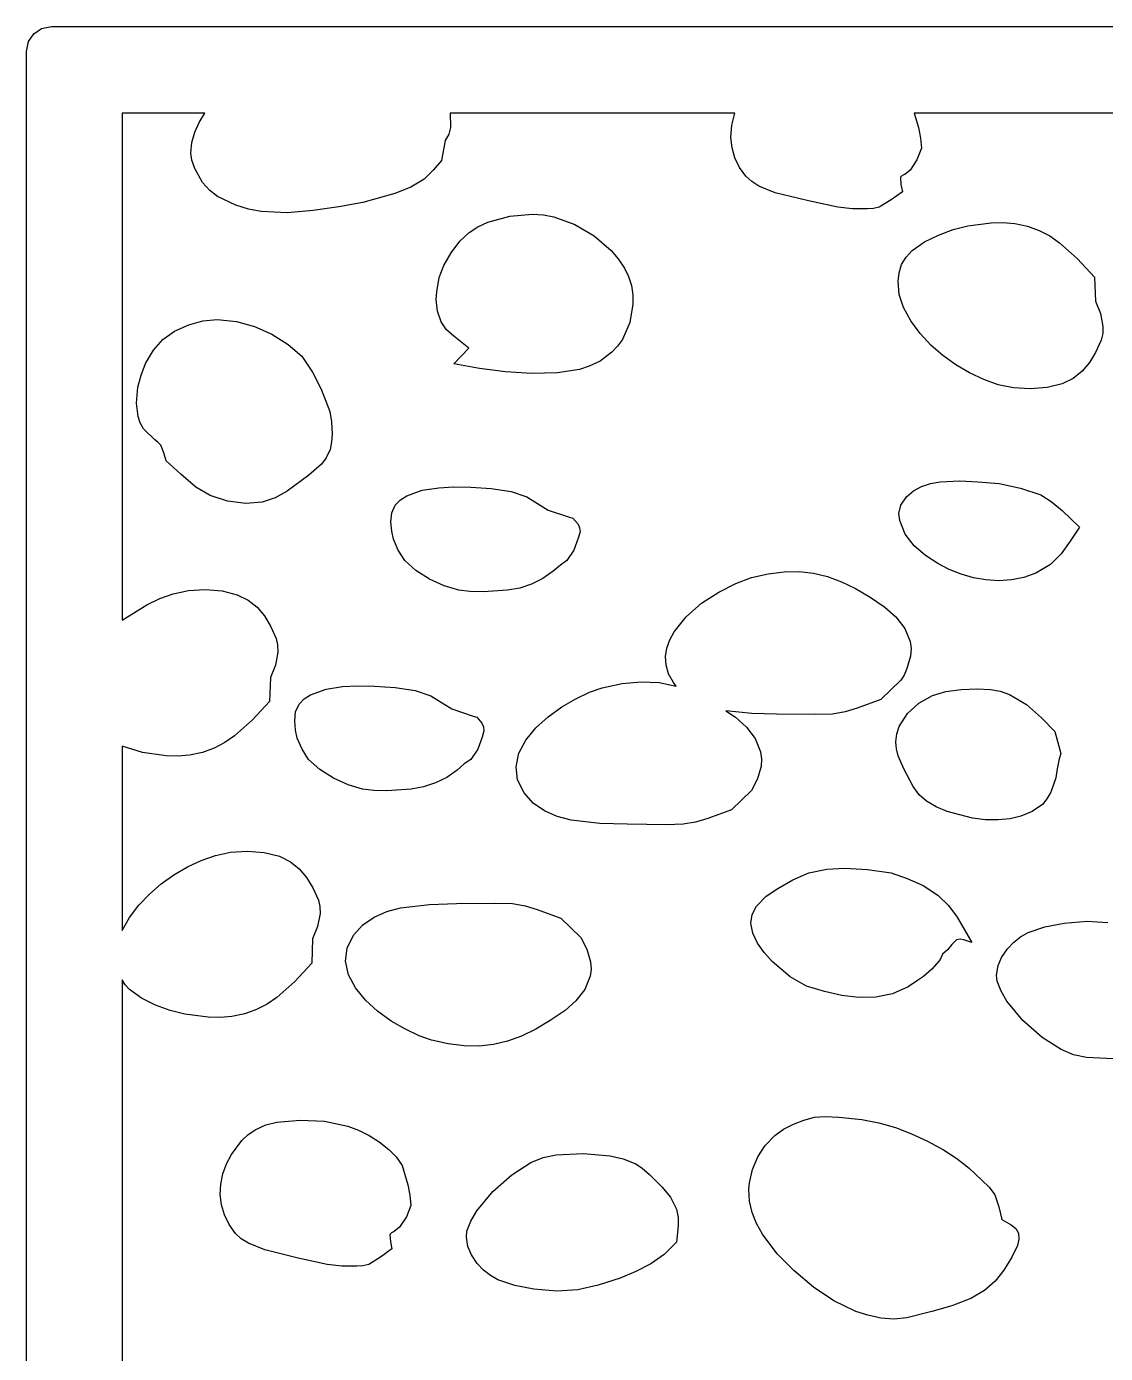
# Model space of a CAD drawing. Extents: x -1 to 541, y -138 to 3207.
# Drawn here: x 80.9 to 211.3, y 2119.5 to 2279.9 of the extents above; entities that cross this region are included whole.
import ezdxf

# ---------------------------------------------------------------- set-up
doc = ezdxf.new("R2010")
doc.units = 0

msp = doc.modelspace()

# ---------------------------------------------------------------- linework, layer by layer
at = {"layer": 'Calque_1'}
for p, q in [((81.136313, 2278.135938), (81.770025, 2279.0875)), ((81.770025, 2279.0875), (82.72185, 2279.720312)), ((82.72185, 2279.720312), (83.9064, 2279.95)), ((83.9064, 2279.95), (524.124, 2279.95)), ((80.9061, 2276.95), (81.136313, 2278.135938)), ((80.9061, 1472.58), (80.9061, 2276.95)), ((102.45, 2269.49), (92.4619, 2269.49)), ((92.4619, 2269.49), (92.4619, 2208.15)), ((101.788313, 2268.354063), (102.45, 2269.49)), ((132.139, 2269.49), (132.156625, 2267.7575)), ((166.542, 2269.49), (132.139, 2269.49)), ((166.1605, 2268.03125), (166.542, 2269.49)), ((188.197, 2269.49), (188.723, 2267.73)), ((331.699, 2269.49), (188.197, 2269.49)), ((101.253, 2267.1675), (101.788313, 2268.354063)), ((132.156625, 2267.7575), (131.950141, 2266.922188)), ((166.049, 2266.55), (166.1605, 2268.03125)), ((188.723, 2267.73), (188.96975, 2266.47)), ((100.764, 2264.65), (100.894688, 2265.932187)), ((100.894688, 2265.932187), (101.253, 2267.1675)), ((131.524, 2266.16), (131.088, 2263.76)), ((131.950141, 2266.922188), (131.524, 2266.16)), ((166.194453, 2265.293906), (166.049, 2266.55)), ((188.96975, 2266.47), (189.098, 2265.24)), ((100.904781, 2263.802656), (100.764, 2264.65)), ((166.544375, 2264.07625), (166.194453, 2265.293906)), ((189.098, 2265.24), (188.546125, 2263.8475)), ((101.2565, 2262.78375), (100.904781, 2263.802656)), ((102.169, 2261.09), (101.2565, 2262.78375)), ((131.088, 2263.76), (130.07175, 2262.575)), ((167.104109, 2262.920469), (166.544375, 2264.07625)), ((167.879, 2261.85), (167.104109, 2262.920469)), ((188.546125, 2263.8475), (187.713, 2262.59)), ((103.073906, 2260.120313), (102.169, 2261.09)), ((128.97, 2261.48), (127.383953, 2260.543281)), ((130.07175, 2262.575), (128.97, 2261.48)), ((168.58775, 2261.196113), (167.879, 2261.85)), ((169.439, 2260.655781), (168.58775, 2261.196113)), ((186.758375, 2261.92875), (186.545, 2261.72)), ((186.545, 2261.72), (186.61275, 2260.845)), ((187.079, 2262.07), (186.758375, 2261.92875)), ((187.713, 2262.59), (187.079, 2262.07)), ((103.99325, 2259.4075), (103.073906, 2260.120313)), ((125.417375, 2259.75375), (121.567, 2258.68)), ((127.383953, 2260.543281), (125.417375, 2259.75375)), ((171.4205, 2259.84875), (169.439, 2260.655781)), ((175.46, 2258.86), (171.4205, 2259.84875)), ((186.802, 2259.97), (185.42475, 2258.99)), ((186.61275, 2260.845), (186.802, 2259.97)), ((106.227, 2258.34), (103.99325, 2259.4075)), ((107.729275, 2257.866738), (106.227, 2258.34)), ((109.266766, 2257.576406), (107.729275, 2257.866738)), ((118.657, 2258.16), (115.563797, 2257.702969)), ((121.567, 2258.68), (118.657, 2258.16)), ((178.968625, 2258.105), (175.46, 2258.86)), ((180.742859, 2257.895313), (178.968625, 2258.105)), ((182.547, 2257.89), (180.742859, 2257.895313)), ((183.287875, 2257.9275), (182.547, 2257.89)), ((183.992, 2258.1), (183.287875, 2257.9275)), ((185.42475, 2258.99), (183.992, 2258.1)), ((112.406375, 2257.43625), (109.266766, 2257.576406)), ((115.563797, 2257.702969), (112.406375, 2257.43625)), ((135.463389, 2255.726465), (136.663547, 2256.281719)), ((136.663547, 2256.281719), (139.328625, 2257.03375)), ((139.328625, 2257.03375), (142.089141, 2257.266406)), ((142.089141, 2257.266406), (143.408596, 2257.172441)), ((143.408596, 2257.172441), (144.636, 2256.93)), ((144.636, 2256.93), (147.193891, 2255.990469)), ((194.689, 2255.83), (197.515125, 2256.21625)), ((197.515125, 2256.21625), (198.947266, 2256.247656)), ((198.947266, 2256.247656), (200.369, 2256.13)), ((133.280641, 2254.000156), (134.403, 2255.06)), ((134.403, 2255.06), (135.463389, 2255.726465)), ((147.193891, 2255.990469), (149.536625, 2254.63375)), ((149.536625, 2254.63375), (151.572047, 2252.870156)), ((189.460562, 2253.893594), (191.14725, 2254.73875)), ((191.14725, 2254.73875), (192.927312, 2255.387031)), ((192.927312, 2255.387031), (194.689, 2255.83)), ((200.369, 2256.13), (201.926527, 2255.802344)), ((201.926527, 2255.802344), (203.333281, 2255.291875)), ((203.333281, 2255.291875), (204.614645, 2254.621094)), ((204.614645, 2254.621094), (205.796, 2253.8125)), ((132.225875, 2252.59625), (133.280641, 2254.000156)), ((187.979, 2252.86), (189.460562, 2253.893594)), ((205.796, 2253.8125), (207.960219, 2251.871875)), ((131.359172, 2251.059219), (132.225875, 2252.59625)), ((151.572047, 2252.870156), (152.445717, 2251.839004)), ((152.445717, 2251.839004), (153.208, 2250.71)), ((186.701, 2251.16625), (187.227219, 2252.067969)), ((187.227219, 2252.067969), (187.979, 2252.86)), ((207.960219, 2251.871875), (210.029, 2249.65)), ((130.801, 2249.6), (131.359172, 2251.059219)), ((153.208, 2250.71), (153.697918, 2249.703516)), ((186.26, 2249.15), (186.384031, 2250.183906)), ((186.384031, 2250.183906), (186.701, 2251.16625)), ((130.503, 2247.87), (130.801, 2249.6)), ((153.697918, 2249.703516), (154.022719, 2248.63375)), ((154.022719, 2248.63375), (154.190723, 2247.522734)), ((186.261, 2249.15), (186.26, 2249.15)), ((186.4125, 2247.525), (186.261, 2249.15)), ((210.029, 2249.65), (210.128, 2246.75)), ((130.446, 2246.94), (130.503, 2247.87)), ((130.447, 2246.94), (130.446, 2246.94)), ((130.56975, 2245.5425), (130.447, 2246.94)), ((154.190723, 2247.522734), (154.21025, 2246.3925)), ((186.93, 2245.96), (186.4125, 2247.525)), ((210.128, 2246.75), (210.7305, 2245.25125)), ((131.018, 2244.22), (130.56975, 2245.5425)), ((154.21025, 2246.3925), (153.837156, 2244.1625)), ((187.814371, 2244.343418), (186.93, 2245.96)), ((210.7305, 2245.25125), (211.039, 2243.67)), ((98.77828, 2243.0925), (100.516, 2243.89)), ((100.516, 2243.89), (102.201375, 2244.34375)), ((102.201375, 2244.34375), (103.94, 2244.52)), ((103.94, 2244.52), (106.2705, 2244.292812)), ((106.2705, 2244.292812), (108.47575, 2243.6925)), ((108.47575, 2243.6925), (110.560625, 2242.750937)), ((131.686937, 2243.283281), (131.018, 2244.22)), ((153.837156, 2244.1625), (152.97, 2242.12)), ((188.922406, 2242.831719), (187.814371, 2244.343418)), ((211.039, 2243.67), (211.004125, 2242.808281)), ((96.254064, 2240.83), (97.387313, 2242.1)), ((97.387313, 2242.1), (98.77828, 2243.0925)), ((110.560625, 2242.750937), (112.53, 2241.5)), ((132.5445, 2242.49375), (131.686937, 2243.283281)), ((134.383, 2241.06), (132.5445, 2242.49375)), ((152.97, 2242.12), (152.363625, 2241.30875)), ((190.220238, 2241.436973), (188.922406, 2242.831719)), ((210.8245, 2242.04125), (210.148, 2240.54)), ((211.004125, 2242.808281), (210.8245, 2242.04125)), ((95.2895, 2239.2), (96.254064, 2240.83)), ((112.53, 2241.5), (114.173, 2240.07)), ((132.582, 2239.17), (134.383, 2241.06)), ((151.644, 2240.58), (150.238, 2239.5)), ((152.363625, 2241.30875), (151.644, 2240.58)), ((191.674, 2240.17125), (190.220238, 2241.436973)), ((193.249824, 2239.046621), (191.674, 2240.17125)), ((210.148, 2240.54), (209.405828, 2239.305156)), ((94.7449, 2237.80375), (95.2895, 2239.2)), ((114.173, 2240.07), (115.484375, 2238.135)), ((135.682797, 2238.597656), (132.582, 2239.17)), ((138.809375, 2238.18375), (135.682797, 2238.597656)), ((148.938953, 2238.881719), (147.750625, 2238.48375)), ((150.238, 2239.5), (148.938953, 2238.881719)), ((194.913844, 2238.075156), (193.249824, 2239.046621)), ((209.405828, 2239.305156), (208.520875, 2238.25875)), ((94.3593, 2236.34), (94.7449, 2237.80375)), ((115.484375, 2238.135), (116.528, 2236.08)), ((141.954516, 2237.992969), (138.809375, 2238.18375)), ((145.111, 2238.09), (141.954516, 2237.992969)), ((147.750625, 2238.48375), (145.111, 2238.09)), ((196.632191, 2237.268926), (194.913844, 2238.075156)), ((198.371, 2236.64), (196.632191, 2237.268926)), ((207.439984, 2237.405469), (206.11, 2236.75)), ((208.520875, 2238.25875), (207.439984, 2237.405469)), ((94.211, 2234.41), (94.3593, 2236.34)), ((116.528, 2236.08), (117.555375, 2233.38125)), ((200.214156, 2236.250781), (198.371, 2236.64)), ((202.254, 2236.12875), (200.214156, 2236.250781)), ((204.287094, 2236.289844), (202.254, 2236.12875)), ((206.11, 2236.75), (204.287094, 2236.289844)), ((94.397337, 2232.785), (94.211, 2234.41)), ((94.648892, 2232.019375), (94.397337, 2232.785)), ((117.555375, 2233.38125), (117.780266, 2232.160781)), ((117.780266, 2232.160781), (117.835, 2230.66)), ((95.0321, 2231.31), (94.648892, 2232.019375)), ((96.3979, 2229.97), (95.0321, 2231.31)), ((117.835, 2230.66), (117.791875, 2229.71875)), ((96.795875, 2229.6775), (96.3979, 2229.97)), ((97.1307, 2229.34), (96.795875, 2229.6775)), ((97.505763, 2228.40375), (97.1307, 2229.34)), ((117.791875, 2229.71875), (117.598, 2228.8)), ((97.8035, 2227.43), (97.505763, 2228.40375)), ((99.558513, 2225.805), (97.8035, 2227.43)), ((117.137625, 2227.809063), (116.564, 2227.0375)), ((117.598, 2228.8), (117.137625, 2227.809063)), ((101.367, 2224.24), (99.558513, 2225.805)), ((116.564, 2227.0375), (115.044, 2225.68)), ((103.105812, 2223.242969), (101.367, 2224.24)), ((115.044, 2225.68), (112.405375, 2223.74125)), ((128.7405, 2223.86875), (130.73575, 2224.180781)), ((130.73575, 2224.180781), (132.539, 2224.28)), ((132.539, 2224.28), (134.602438, 2224.258125)), ((134.602438, 2224.258125), (137.0825, 2224.0825)), ((188.117625, 2223.813633), (189.103375, 2224.340312)), ((189.103375, 2224.340312), (190.199563, 2224.691211)), ((190.199563, 2224.691211), (191.3655, 2224.8975)), ((191.3655, 2224.8975), (193.743875, 2225.000937)), ((193.743875, 2225.000937), (195.913, 2224.9)), ((195.913, 2224.9), (198.506, 2224.67)), ((198.506, 2224.67), (201.06625, 2224.135)), ((201.06625, 2224.135), (203.514, 2223.3)), ((105.217, 2222.56375), (103.105812, 2223.242969)), ((107.412187, 2222.272656), (105.217, 2222.56375)), ((110.945766, 2222.967344), (109.403, 2222.44)), ((112.405375, 2223.74125), (110.945766, 2222.967344)), ((125.473, 2222.07), (126.098016, 2222.708418)), ((126.098016, 2222.708418), (126.878, 2223.209844)), ((126.878, 2223.209844), (128.7405, 2223.86875)), ((137.0825, 2224.0825), (139.507812, 2223.700625)), ((139.507812, 2223.700625), (141.407, 2223.06)), ((141.407, 2223.06), (143.96, 2221.48)), ((186.582625, 2222.08), (187.283, 2223.08)), ((187.283, 2223.08), (188.117625, 2223.813633)), ((203.514, 2223.3), (204.770234, 2222.510938)), ((204.770234, 2222.510938), (206.090875, 2221.4125)), ((109.403, 2222.44), (107.412187, 2222.272656)), ((124.951, 2220.04), (125.059, 2221.1375)), ((125.059, 2221.1375), (125.473, 2222.07)), ((143.96, 2221.48), (146.533, 2220.61)), ((186.363, 2221.05), (186.582625, 2222.08)), ((186.471, 2220.22), (186.363, 2221.05)), ((206.090875, 2221.4125), (208.205, 2219.42)), ((125.047875, 2218.93375), (124.951, 2220.04)), ((124.951, 2220.04), (124.951, 2220.04)), ((146.533, 2220.61), (146.949, 2220.48)), ((146.949, 2220.48), (147.584, 2219.765)), ((147.584, 2219.765), (147.774187, 2219.307188)), ((147.774187, 2219.307188), (147.82, 2218.84)), ((187.132563, 2218.560625), (186.471, 2220.22)), ((208.205, 2219.42), (207.090969, 2217.710156)), ((125.255, 2217.97), (125.047875, 2218.93375)), ((125.834875, 2216.61375), (125.255, 2217.97)), ((147.603, 2218.06), (147.067375, 2216.63625)), ((147.82, 2218.84), (147.603, 2218.06)), ((188.216, 2217.1525), (187.132563, 2218.560625)), ((207.090969, 2217.710156), (205.99325, 2216.18875)), ((126.621, 2215.37), (125.834875, 2216.61375)), ((147.067375, 2216.63625), (146.237, 2215.37)), ((189.579938, 2215.973125), (188.216, 2217.1525)), ((205.99325, 2216.18875), (204.685156, 2214.890469)), ((127.974344, 2214.170781), (126.621, 2215.37)), ((145.445, 2214.83), (144.574, 2214.07)), ((146.237, 2215.37), (145.445, 2214.83)), ((191.083, 2215), (189.579938, 2215.973125)), ((192.445852, 2214.295566), (191.083, 2215)), ((204.685156, 2214.890469), (202.94, 2213.85)), ((129.62975, 2213.12625), (127.974344, 2214.170781)), ((131.413781, 2212.308594), (129.62975, 2213.12625)), ((143.320766, 2213.21), (141.965625, 2212.53)), ((144.574, 2214.07), (143.320766, 2213.21)), ((166.668994, 2212.614453), (168.555, 2213.3)), ((168.555, 2213.3), (170.578113, 2213.769102)), ((170.578113, 2213.769102), (172.482281, 2214.015313)), ((172.482281, 2214.015313), (174.293871, 2214.040742)), ((174.293871, 2214.040742), (176.03925, 2213.8475)), ((176.03925, 2213.8475), (177.744785, 2213.437695)), ((177.744785, 2213.437695), (179.436844, 2212.813437)), ((193.882625, 2213.722031), (192.445852, 2214.295566)), ((195.373398, 2213.294043), (193.882625, 2213.722031)), ((196.89825, 2213.02625), (195.373398, 2213.294043)), ((198.437258, 2212.933301), (196.89825, 2213.02625)), ((199.9705, 2213.029844), (198.437258, 2212.933301)), ((201.478055, 2213.330527), (199.9705, 2213.029844)), ((202.94, 2213.85), (201.478055, 2213.330527)), ((97.033478, 2210.761406), (98.6254, 2211.34)), ((98.6254, 2211.34), (100.468481, 2211.729219)), ((100.468481, 2211.729219), (102.50855, 2211.85125)), ((102.50855, 2211.85125), (104.541944, 2211.690156)), ((104.541944, 2211.690156), (106.365, 2211.23)), ((133.153, 2211.79), (131.413781, 2212.308594)), ((134.506109, 2211.627969), (133.153, 2211.79)), ((136.099875, 2211.59625), (134.506109, 2211.627969)), ((139.031, 2211.77), (136.099875, 2211.59625)), ((140.528922, 2212.045), (139.031, 2211.77)), ((141.965625, 2212.53), (140.528922, 2212.045)), ((162.524279, 2210.197109), (164.593578, 2211.561875)), ((164.593578, 2211.561875), (166.668994, 2212.614453)), ((179.436844, 2212.813437), (181.141793, 2211.976836)), ((181.141793, 2211.976836), (182.886, 2210.93)), ((92.4619, 2208.15), (95.46145, 2210.02625)), ((95.46145, 2210.02625), (97.033478, 2210.761406)), ((106.365, 2211.23), (107.694984, 2210.574375)), ((107.694984, 2210.574375), (108.775875, 2209.72)), ((108.775875, 2209.72), (109.660828, 2208.670625)), ((160.656625, 2208.575), (162.524279, 2210.197109)), ((182.886, 2210.93), (184.687, 2209.74)), ((184.687, 2209.74), (186.007063, 2208.570312)), ((109.660828, 2208.670625), (110.403, 2207.43)), ((159.186143, 2206.750391), (160.656625, 2208.575)), ((186.007063, 2208.570312), (187.077, 2207.17)), ((110.403, 2207.43), (111.079125, 2205.93)), ((158.660943, 2205.779287), (159.186143, 2206.750391)), ((187.077, 2207.17), (187.723938, 2205.574687)), ((111.079125, 2205.93), (111.258703, 2205.165937)), ((111.258703, 2205.165937), (111.294, 2204.31)), ((158.308359, 2204.778125), (158.660943, 2205.779287)), ((187.723938, 2205.574687), (187.834758, 2204.715039)), ((111.294, 2204.31), (110.9855, 2202.725)), ((158.152832, 2203.75376), (158.308359, 2204.778125)), ((158.218803, 2202.713047), (158.152832, 2203.75376)), ((187.775, 2203.82), (187.344, 2202.31125)), ((187.834758, 2204.715039), (187.775, 2203.82)), ((110.9855, 2202.725), (110.383, 2201.23)), ((158.530712, 2201.662842), (158.218803, 2202.713047)), ((159.113, 2200.61), (158.530712, 2201.662842)), ((187.344, 2202.31125), (186.994531, 2201.498281)), ((110.383, 2201.23), (110.284, 2198.33)), ((117.117, 2199.80875), (119.112594, 2200.120781)), ((119.112594, 2200.120781), (120.916, 2200.22)), ((120.916, 2200.22), (122.978859, 2200.198125)), ((122.978859, 2200.198125), (125.458625, 2200.0225)), ((150.487, 2199.96), (152.932641, 2200.504687)), ((152.932641, 2200.504687), (155.210375, 2200.7175)), ((155.210375, 2200.7175), (157.367922, 2200.604063)), ((157.367922, 2200.604063), (159.453, 2200.17)), ((159.453, 2200.17), (159.113, 2200.61)), ((186.607, 2200.9), (184.192, 2198.55)), ((186.994531, 2201.498281), (186.607, 2200.9)), ((113.849, 2198.01), (114.474059, 2198.648418)), ((114.474059, 2198.648418), (115.254156, 2199.149844)), ((115.254156, 2199.149844), (117.117, 2199.80875)), ((125.458625, 2200.0225), (127.883828, 2199.640625)), ((127.883828, 2199.640625), (129.783, 2199)), ((129.783, 2199), (132.337, 2197.42)), ((145.608525, 2197.665703), (147.314109, 2198.660625)), ((147.314109, 2198.660625), (148.975232, 2199.435234)), ((148.975232, 2199.435234), (150.487, 2199.96)), ((184.192, 2198.55), (181.329125, 2197.5175)), ((188.795406, 2198.124531), (190.449, 2199.05)), ((190.449, 2199.05), (192.051469, 2199.53125)), ((192.051469, 2199.53125), (193.90725, 2199.7875)), ((193.90725, 2199.7875), (195.780656, 2199.86)), ((195.780656, 2199.86), (197.436, 2199.79)), ((197.436, 2199.79), (198.63117, 2199.579453)), ((198.63117, 2199.579453), (199.748797, 2199.18)), ((199.748797, 2199.18), (201.780625, 2197.9475)), ((110.284, 2198.33), (108.215375, 2196.107969)), ((113.327, 2195.98), (113.435, 2197.0775)), ((113.435, 2197.0775), (113.849, 2198.01)), ((132.337, 2197.42), (134.91, 2196.55)), ((143.963375, 2196.48), (145.608525, 2197.665703)), ((168.599875, 2196.8925), (165.432, 2197.21)), ((165.432, 2197.21), (166.62, 2196.41)), ((171.584, 2196.8), (168.599875, 2196.8925)), ((179.852734, 2197.079062), (178.353, 2196.8)), ((181.329125, 2197.5175), (179.852734, 2197.079062)), ((186.412219, 2195.302344), (187.39775, 2196.86625)), ((187.39775, 2196.86625), (188.795406, 2198.124531)), ((201.780625, 2197.9475), (203.589891, 2196.35875)), ((108.215375, 2196.107969), (106.0515, 2194.16625)), ((113.42425, 2194.87375), (113.327, 2195.98)), ((113.327, 2195.98), (113.327, 2195.98)), ((134.91, 2196.55), (135.326, 2196.42)), ((135.326, 2196.42), (135.960125, 2195.705)), ((135.960125, 2195.705), (136.150203, 2195.247188)), ((136.150203, 2195.247188), (136.196, 2194.78)), ((142.483553, 2195.133047), (143.963375, 2196.48)), ((166.62, 2196.41), (167.939906, 2195.240313)), ((167.939906, 2195.240313), (169.0095, 2193.84)), ((176.334, 2196.76), (171.584, 2196.8)), ((178.353, 2196.8), (176.334, 2196.76)), ((186.122809, 2194.414277), (186.412219, 2195.302344)), ((203.589891, 2196.35875), (205.235, 2194.68)), ((106.0515, 2194.16625), (104.870328, 2193.356465)), ((113.631, 2193.91), (113.42425, 2194.87375)), ((114.21125, 2192.55375), (113.631, 2193.91)), ((135.979, 2194), (135.444125, 2192.57625)), ((136.196, 2194.78), (135.979, 2194)), ((140.439471, 2192.073516), (141.273953, 2193.654375)), ((141.273953, 2193.654375), (142.483553, 2195.133047)), ((169.0095, 2193.84), (169.656094, 2192.244687)), ((185.995, 2193.46), (186.122809, 2194.414277)), ((205.235, 2194.68), (205.928, 2192.05)), ((94.9441, 2192.15), (92.4621, 2192.91)), ((92.4621, 2192.91), (92.4621, 2170.65)), ((97.770938, 2191.7625), (94.9441, 2192.15)), ((102.182484, 2192.170957), (100.625, 2191.84)), ((103.589125, 2192.683906), (102.182484, 2192.170957)), ((104.870328, 2193.356465), (103.589125, 2192.683906)), ((114.997, 2191.31), (114.21125, 2192.55375)), ((135.444125, 2192.57625), (134.613, 2191.31)), ((140.085, 2190.42), (140.439471, 2192.073516)), ((169.656094, 2192.244687), (169.766801, 2191.385039)), ((186.063734, 2192.608438), (185.995, 2193.46)), ((186.292875, 2191.755), (186.063734, 2192.608438)), ((205.928, 2192.05), (205.749, 2191.4)), ((99.203195, 2191.728125), (97.770938, 2191.7625)), ((100.625, 2191.84), (99.203195, 2191.728125)), ((116.350484, 2190.110781), (114.997, 2191.31)), ((133.821, 2190.77), (132.95, 2190.01)), ((134.613, 2191.31), (133.821, 2190.77)), ((140.27525, 2188.8575), (140.085, 2190.42)), ((169.707, 2190.49), (169.276125, 2188.98)), ((169.766801, 2191.385039), (169.707, 2190.49)), ((186.965, 2190.17), (186.292875, 2191.755)), ((205.749, 2191.4), (205.492, 2190.17)), ((118.006125, 2189.06625), (116.350484, 2190.110781)), ((119.790203, 2188.248594), (118.006125, 2189.06625)), ((131.697203, 2189.15), (130.342125, 2188.47)), ((132.95, 2190.01), (131.697203, 2189.15)), ((141.046, 2187.28), (140.27525, 2188.8575)), ((169.276125, 2188.98), (168.54, 2187.56)), ((188.088625, 2188.03875), (186.965, 2190.17)), ((205.334, 2189.08), (204.723125, 2187.37375)), ((205.492, 2190.17), (205.334, 2189.08)), ((121.529, 2187.73), (119.790203, 2188.248594)), ((122.882125, 2187.567969), (121.529, 2187.73)), ((124.476, 2187.53625), (122.882125, 2187.567969)), ((127.408, 2187.71), (124.476, 2187.53625)), ((128.905484, 2187.985), (127.408, 2187.71)), ((130.342125, 2188.47), (128.905484, 2187.985)), ((142.167934, 2186.029375), (141.046, 2187.28)), ((168.54, 2187.56), (166.125, 2185.22)), ((188.825328, 2187.052344), (188.088625, 2188.03875)), ((204.723125, 2187.37375), (204.263141, 2186.561406)), ((143.527969, 2185.095625), (142.167934, 2186.029375)), ((189.717, 2186.26), (188.825328, 2187.052344)), ((190.874008, 2185.596133), (189.717, 2186.26)), ((203.711, 2185.87), (202.47125, 2185.02625)), ((204.263141, 2186.561406), (203.711, 2185.87)), ((145.069457, 2184.430938), (143.527969, 2185.095625)), ((146.73575, 2183.9875), (145.069457, 2184.430938)), ((163.261625, 2184.1875), (161.784891, 2183.749063)), ((166.125, 2185.22), (163.261625, 2184.1875)), ((192.218938, 2185.025312), (190.874008, 2185.596133)), ((195.2485, 2184.2275), (192.218938, 2185.025312)), ((196.821102, 2184.032852), (195.2485, 2184.2275)), ((198.357563, 2183.995937), (196.821102, 2184.032852)), ((199.801867, 2184.13293), (198.357563, 2183.995937)), ((201.098, 2184.46), (199.801867, 2184.13293)), ((202.47125, 2185.02625), (201.098, 2184.46)), ((150.216156, 2183.573125), (146.73575, 2183.9875)), ((153.516, 2183.47), (150.216156, 2183.573125)), ((158.266, 2183.42), (153.516, 2183.47)), ((160.285, 2183.47), (158.266, 2183.42)), ((161.784891, 2183.749063), (160.285, 2183.47)), ((102.032015, 2179.095527), (103.732, 2179.71)), ((103.732, 2179.71), (105.575312, 2180.100625)), ((105.575312, 2180.100625), (107.6155, 2180.225)), ((107.6155, 2180.225), (109.648938, 2180.064375)), ((109.648938, 2180.064375), (111.472, 2179.6)), ((111.472, 2179.6), (112.801563, 2178.944531)), ((98.727355, 2177.364551), (100.353511, 2178.309844)), ((100.353511, 2178.309844), (102.032015, 2179.095527)), ((112.801563, 2178.944531), (113.8825, 2178.09125)), ((113.8825, 2178.09125), (114.767688, 2177.044844)), ((173.549375, 2176.765), (175.495, 2177.6)), ((175.495, 2177.6), (177.65525, 2178.035)), ((177.65525, 2178.035), (179.829, 2178.17)), ((179.829, 2178.17), (182.58375, 2178.0225)), ((182.58375, 2178.0225), (185.451, 2177.62)), ((185.451, 2177.62), (187.351, 2176.93)), ((95.75555, 2175.041543), (97.184413, 2176.27125)), ((97.184413, 2176.27125), (98.727355, 2177.364551)), ((114.767688, 2177.044844), (115.51, 2175.81)), ((171.714, 2175.72), (173.549375, 2176.765)), ((187.351, 2176.93), (189.315, 2176.055)), ((189.315, 2176.055), (191.072, 2174.91)), ((94.471633, 2173.687031), (95.75555, 2175.041543)), ((115.51, 2175.81), (116.186, 2174.30875)), ((169.14, 2173.59), (170.31825, 2174.79)), ((170.31825, 2174.79), (171.714, 2175.72)), ((191.072, 2174.91), (192.355953, 2173.671406)), ((93.363528, 2172.219316), (94.471633, 2173.687031)), ((116.186, 2174.30875), (116.365281, 2173.541719)), ((116.365281, 2173.541719), (116.4, 2172.68)), ((122.913547, 2172.252969), (124.455213, 2172.916426)), ((124.455213, 2172.916426), (126.121625, 2173.35875)), ((126.121625, 2173.35875), (129.602141, 2173.772656)), ((129.602141, 2173.772656), (132.902, 2173.88)), ((132.902, 2173.88), (137.652, 2173.92)), ((137.652, 2173.92), (139.671, 2173.88)), ((139.671, 2173.88), (141.170312, 2173.600781)), ((141.170312, 2173.600781), (142.64675, 2173.16125)), ((142.64675, 2173.16125), (145.51, 2172.12)), ((168.61275, 2172.5675), (169.14, 2173.59)), ((192.355953, 2173.671406), (193.420625, 2172.26125)), ((92.4621, 2170.65), (93.363528, 2172.219316)), ((116.4, 2172.68), (116.092, 2171.1)), ((120.431, 2170.07), (121.553264, 2171.320215)), ((121.553264, 2171.320215), (122.913547, 2172.252969)), ((145.51, 2172.12), (147.925, 2169.78)), ((168.48, 2171.5), (168.61275, 2172.5675)), ((168.714437, 2170.305508), (168.48, 2171.5)), ((193.420625, 2172.26125), (195.17, 2169.17)), ((204.024047, 2171.074219), (206.35, 2171.52)), ((206.35, 2171.52), (209.119312, 2171.773281)), ((209.119312, 2171.773281), (211.64075, 2171.60375)), ((115.49, 2169.61), (115.391, 2166.7)), ((116.092, 2171.1), (115.49, 2169.61)), ((119.660375, 2168.4875), (120.431, 2170.07)), ((147.925, 2169.78), (148.661625, 2168.365)), ((169.27025, 2169.114062), (168.714437, 2170.305508)), ((193.760797, 2169.600312), (193.329, 2169.51)), ((194.224375, 2169.4975), (193.760797, 2169.600312)), ((200.249266, 2169.226406), (201.085107, 2169.877324)), ((201.085107, 2169.877324), (201.992375, 2170.38375)), ((201.992375, 2170.38375), (204.024047, 2171.074219)), ((119.471, 2166.92), (119.660375, 2168.4875)), ((148.661625, 2168.365), (149.093, 2166.86)), ((170.073562, 2167.958711), (169.27025, 2169.114062)), ((171.0505, 2166.8725), (170.073562, 2167.958711)), ((192.26, 2168.28), (191.646, 2167.76)), ((192.7495, 2168.94375), (192.26, 2168.28)), ((193.329, 2169.51), (192.7495, 2168.94375)), ((195.17, 2169.17), (194.224375, 2169.4975)), ((198.789, 2167.38), (199.484135, 2168.403223)), ((199.484135, 2168.403223), (200.249266, 2169.226406)), ((115.391, 2166.7), (113.321797, 2164.478125)), ((119.82543, 2165.269355), (119.471, 2166.92)), ((149.093, 2166.86), (149.152471, 2165.964961)), ((173.22975, 2165.039687), (171.0505, 2166.8725)), ((191.23, 2166.98), (190.35225, 2165.955)), ((191.428, 2167.3), (191.23, 2166.98)), ((191.646, 2167.76), (191.428, 2167.3)), ((198.182, 2165.22), (198.37675, 2166.3825)), ((198.37675, 2166.3825), (198.789, 2167.38)), ((120.659813, 2163.689844), (119.82543, 2165.269355)), ((149.041516, 2165.105312), (148.394625, 2163.51)), ((149.152471, 2165.964961), (149.041516, 2165.105312)), ((175.217, 2163.88), (173.22975, 2165.039687)), ((189.35, 2165.05), (188.637, 2164.59)), ((190.35225, 2165.955), (189.35, 2165.05)), ((198.255, 2164.52), (198.182, 2165.22)), ((198.182, 2165.22), (198.182, 2165.22)), ((92.84635, 2164.04875), (92.4618, 2164.66)), ((92.4618, 2164.66), (92.4618, 2113.03)), ((93.3398, 2163.49), (92.84635, 2164.04875)), ((94.821844, 2162.456406), (93.3398, 2163.49)), ((113.321797, 2164.478125), (111.157625, 2162.5375)), ((121.869289, 2162.211348), (120.659813, 2163.689844)), ((148.394625, 2163.51), (147.324922, 2162.109688)), ((177.368, 2163.2575), (175.217, 2163.88)), ((179.453, 2162.77), (177.368, 2163.2575)), ((187.509, 2163.81), (185.5955, 2162.987969)), ((188.637, 2164.59), (187.509, 2163.81)), ((198.72777, 2163.293418), (198.255, 2164.52)), ((199.435781, 2162.068594), (198.72777, 2163.293418)), ((96.508675, 2161.61125), (94.821844, 2162.456406)), ((98.288619, 2160.962969), (96.508675, 2161.61125)), ((109.976381, 2161.728906), (108.695141, 2161.058125)), ((111.157625, 2162.5375), (109.976381, 2161.728906)), ((123.349, 2160.86375), (121.869289, 2162.211348)), ((147.324922, 2162.109688), (146.005, 2160.94)), ((181.522875, 2162.517656), (179.453, 2162.77)), ((183.58525, 2162.57375), (181.522875, 2162.517656)), ((185.5955, 2162.987969), (183.58525, 2162.57375)), ((201.36825, 2159.72875), (199.435781, 2162.068594)), ((100.05, 2160.52), (98.288619, 2160.962969)), ((102.877, 2160.13375), (100.05, 2160.52)), ((104.30925, 2160.102344), (102.877, 2160.13375)), ((105.731, 2160.22), (104.30925, 2160.102344)), ((107.288486, 2160.547656), (105.731, 2160.22)), ((108.695141, 2161.058125), (107.288486, 2160.547656)), ((124.994086, 2159.676934), (123.349, 2160.86375)), ((146.005, 2160.94), (144.204, 2159.75)), ((126.699687, 2158.680781), (124.994086, 2159.676934)), ((128.360945, 2157.905176), (126.699687, 2158.680781)), ((142.459506, 2158.700293), (140.754422, 2157.862344)), ((144.204, 2159.75), (142.459506, 2158.700293)), ((203.673844, 2157.709531), (201.36825, 2159.72875)), ((129.873, 2157.38), (128.360945, 2157.905176)), ((131.896072, 2156.910488), (129.873, 2157.38)), ((133.800141, 2156.663281), (131.896072, 2156.910488)), ((137.356875, 2156.82875), (135.611607, 2156.636621)), ((139.062346, 2157.23791), (137.356875, 2156.82875)), ((140.754422, 2157.862344), (139.062346, 2157.23791)), ((205.974, 2156.22), (203.673844, 2157.709531)), ((135.611607, 2156.636621), (133.800141, 2156.663281)), ((207.474, 2155.612344), (205.974, 2156.22)), ((209.05725, 2155.28125), (207.474, 2155.612344)), ((212.289, 2155.13), (209.05725, 2155.28125)), ((108.538, 2146.51), (109.830344, 2147.109375)), ((109.830344, 2147.109375), (111.184, 2147.465)), ((111.184, 2147.465), (114.001, 2147.7)), ((114.001, 2147.7), (116.942438, 2147.557344)), ((116.942438, 2147.557344), (119.7305, 2146.96375)), ((172.434547, 2146.591719), (173.616125, 2147.22375)), ((173.616125, 2147.22375), (174.866891, 2147.711406)), ((174.866891, 2147.711406), (176.15, 2148.05)), ((176.15, 2148.05), (177.465063, 2148.145469)), ((177.465063, 2148.145469), (179.12325, 2148.07125)), ((179.12325, 2148.07125), (181.87, 2147.77)), ((181.87, 2147.77), (183.9445, 2147.366094)), ((183.9445, 2147.366094), (185.95375, 2146.78875)), ((106.93675, 2145.23), (107.662094, 2145.905625)), ((107.662094, 2145.905625), (108.538, 2146.51)), ((119.7305, 2146.96375), (121.056352, 2146.476465)), ((121.056352, 2146.476465), (122.331063, 2145.850781)), ((122.331063, 2145.850781), (123.550367, 2145.078145)), ((170.187641, 2144.617031), (171.359, 2145.82)), ((171.359, 2145.82), (172.434547, 2146.591719)), ((185.95375, 2146.78875), (187.905625, 2146.044531)), ((187.905625, 2146.044531), (189.808, 2145.14)), ((105.688, 2143.56), (106.93675, 2145.23)), ((123.550367, 2145.078145), (124.71, 2144.15)), ((124.71, 2144.15), (125.597, 2143.24625)), ((169.305875, 2143.24625), (170.187641, 2144.617031)), ((189.808, 2145.14), (191.744078, 2144.087187)), ((191.744078, 2144.087187), (193.373875, 2143.055)), ((104.633125, 2141.2075), (105.069016, 2142.416562)), ((105.069016, 2142.416562), (105.688, 2143.56)), ((125.597, 2143.24625), (126.313, 2142.2)), ((139.569266, 2141.070469), (141.87, 2142.56)), ((141.87, 2142.56), (143.369563, 2143.167656)), ((143.369563, 2143.167656), (144.95275, 2143.49875)), ((144.95275, 2143.49875), (148.184, 2143.65)), ((148.184, 2143.65), (151.444125, 2143.3925)), ((151.444125, 2143.3925), (153.042734, 2143.022812)), ((153.042734, 2143.022812), (154.558, 2142.43)), ((154.558, 2142.43), (155.349703, 2141.904062)), ((168.688672, 2141.734844), (169.305875, 2143.24625)), ((193.373875, 2143.055), (194.878234, 2141.880313)), ((104.385672, 2139.957188), (104.633125, 2141.2075)), ((126.313, 2142.2), (127.006, 2139.88)), ((137.263375, 2139.05125), (139.569266, 2141.070469)), ((155.349703, 2141.904062), (156.228875, 2141.14)), ((156.228875, 2141.14), (157.725, 2139.64)), ((168.311, 2140.11), (168.688672, 2141.734844)), ((194.878234, 2141.880313), (196.438, 2140.4)), ((104.332, 2138.69), (104.385672, 2139.957188)), ((127.006, 2139.88), (127.252875, 2138.61875)), ((157.725, 2139.64), (158.76975, 2138.37625)), ((168.23, 2139.34), (168.311, 2140.11)), ((168.298016, 2137.909453), (168.23, 2139.34)), ((168.23, 2139.34), (168.23, 2139.34)), ((196.438, 2140.4), (197.2835, 2139.5925)), ((197.2835, 2139.5925), (197.982, 2138.68)), ((104.477469, 2137.439688), (104.332, 2138.69)), ((127.252875, 2138.61875), (127.382, 2137.38)), ((135.330797, 2136.711406), (137.263375, 2139.05125)), ((158.76975, 2138.37625), (159.486, 2136.91)), ((168.61925, 2136.51875), (168.298016, 2137.909453)), ((197.982, 2138.68), (198.46075, 2137.215)), ((104.8275, 2136.225), (104.477469, 2137.439688)), ((105.387531, 2135.070313), (104.8275, 2136.225)), ((126.82975, 2135.99625), (125.997, 2134.74)), ((127.382, 2137.38), (126.82975, 2135.99625)), ((134.622771, 2135.486582), (135.330797, 2136.711406)), ((159.486, 2136.91), (159.667687, 2135.913906)), ((159.667687, 2135.913906), (159.678, 2134.91875)), ((169.154609, 2135.176797), (168.61925, 2136.51875)), ((198.46075, 2137.215), (198.794, 2135.69)), ((106.163, 2134), (105.387531, 2135.070313)), ((125.997, 2134.74), (125.363, 2134.22)), ((134.078, 2133.56), (134.15, 2134.26)), ((134.15, 2134.26), (134.622771, 2135.486582)), ((159.678, 2134.91875), (159.486, 2132.92)), ((169.865, 2133.8925), (169.154609, 2135.176797)), ((198.794, 2135.69), (199.949625, 2135.04125)), ((199.949625, 2135.04125), (200.492047, 2134.611406)), ((200.492047, 2134.611406), (200.833, 2134.04)), ((106.871463, 2133.346113), (106.163, 2134)), ((107.722578, 2132.805781), (106.871463, 2133.346113)), ((109.704125, 2131.99875), (107.722578, 2132.805781)), ((125.042375, 2134.075), (124.829, 2133.87)), ((124.829, 2133.87), (124.896375, 2132.995)), ((124.896375, 2132.995), (125.086, 2132.12)), ((125.363, 2134.22), (125.042375, 2134.075)), ((134.271875, 2132.3975), (134.078, 2133.56)), ((134.078, 2133.56), (134.078, 2133.56)), ((159.486, 2132.92), (157.997094, 2131.463125)), ((171.6545, 2131.5325), (169.865, 2133.8925)), ((200.880812, 2133.317969), (200.69875, 2132.52375)), ((200.833, 2134.04), (200.880812, 2133.317969)), ((113.744, 2131.01), (109.704125, 2131.99875)), ((123.708625, 2131.13625), (122.275, 2130.25)), ((125.086, 2132.12), (123.708625, 2131.13625)), ((134.684, 2131.4), (134.271875, 2132.3975)), ((135.379137, 2130.376777), (134.684, 2131.4)), ((157.997094, 2131.463125), (156.3595, 2130.31)), ((173.675, 2129.51), (171.6545, 2131.5325)), ((200.041, 2131.12), (199.043547, 2129.555625)), ((200.69875, 2132.52375), (200.041, 2131.12)), ((117.252125, 2130.25375), (113.744, 2131.01)), ((119.026016, 2130.041094), (117.252125, 2130.25375)), ((120.83, 2130.03), (119.026016, 2130.041094)), ((121.57125, 2130.07625), (120.83, 2130.03)), ((122.275, 2130.25), (121.57125, 2130.07625)), ((136.144281, 2129.553594), (135.379137, 2130.376777)), ((136.98016, 2128.902676), (136.144281, 2129.553594)), ((156.3595, 2130.31), (154.577906, 2129.381875)), ((176.056188, 2127.504687), (173.675, 2129.51)), ((199.043547, 2129.555625), (197.987125, 2128.2275)), ((137.8875, 2128.39625), (136.98016, 2128.902676)), ((139.919469, 2127.705781), (137.8875, 2128.39625)), ((152.657, 2128.6), (150.01525, 2127.722656)), ((154.577906, 2129.381875), (152.657, 2128.6)), ((197.987125, 2128.2275), (196.715641, 2127.098125)), ((142.246, 2127.26), (139.919469, 2127.705781)), ((145.014875, 2127.006719), (142.246, 2127.26)), ((147.53625, 2127.17625), (145.014875, 2127.006719)), ((150.01525, 2127.722656), (147.53625, 2127.17625)), ((178.50225, 2125.835), (176.056188, 2127.504687)), ((196.715641, 2127.098125), (195.073, 2126.13)), ((181.162438, 2124.562812), (178.50225, 2125.835)), ((192.784625, 2125.235), (190.362, 2124.55)), ((195.073, 2126.13), (192.784625, 2125.235)), ((182.619469, 2124.095117), (181.162438, 2124.562812)), ((184.186, 2123.75), (182.619469, 2124.095117)), ((185.753578, 2123.641562), (184.186, 2123.75)), ((187.309625, 2123.805), (185.753578, 2123.641562)), ((190.362, 2124.55), (187.309625, 2123.805))]:
    msp.add_line(p, q, dxfattribs=at)

doc.saveas('drawing.dxf')
